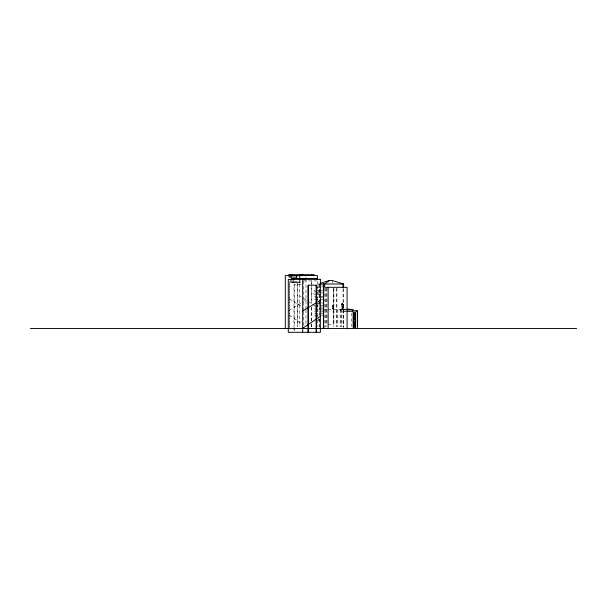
<?xml version="1.0" encoding="UTF-8"?>
<svg xmlns="http://www.w3.org/2000/svg" width="607" height="607" viewBox="0 0 607 607"><rect width="100%" height="100%" fill="white"/><g stroke="black" fill="none" stroke-linecap="round" stroke-linejoin="round"><path stroke-width="0.46" stroke-dasharray="3.04 2.28" d="M341.688 304.039L341.642 309.213L342.727 304.949L341.999 303.735L341.688 304.039L342.879 303.963L343.259 304.676L343.304 309.213M342.249 309.213L342.265 304.039L342.879 303.963M343.304 305.291L342.72 305.412L342.249 304.282M289 310.526L302.233 302.339M301.899 302.339L305.981 299.744M317.992 287.316L317.992 284.03L319.707 283.499M303.454 280.904L316.634 280.912M294.016 281.39L297.612 281.39M317.992 284.03L319.836 284.03M301.353 284.713L294 284.713L294 326.778M317.567 287.316L322.605 287.316M314.631 290.192L314.206 290.192L314.206 291.17L322.894 291.17M319.358 290.192L317.165 290.192L317.165 291.17M319.942 290.192L322.894 290.192M319.358 292.938L313.918 292.938L313.918 294.243L322.681 294.243M319.98 292.938L322.894 292.938M322.894 296.368L314.168 296.368L314.168 297.422L322.894 297.422M303.788 298.53L307.408 301.042M289.311 298.925L301.406 306.285M322.894 299.274L314.343 299.274L314.343 300.647M318.842 302.817L322.894 302.817M341.893 303.773L342.629 303.781M316.975 303.849L322.894 303.849M341.756 303.872L342.333 303.872M342.249 304.206L341.673 304.206L343.304 304.949L342.743 309.213L342.727 304.949M342.56 304.373L343.145 304.373M342.674 304.676L343.259 304.676M332.522 305.321L333.122 305.321M322.894 305.723L314.229 305.723L314.229 306.983L322.575 306.983M332.522 305.898L333.122 305.898M332.522 306.186L333.122 306.186M342.249 306.171L343.304 306.171M332.522 308.083L333.122 308.083M332.522 308.174L333.122 308.174M332.522 308.819L333.122 308.819M322.894 308.864L314.13 308.864L314.13 310.018L322.59 310.018M346.21 309.213L340.679 309.555M323.41 309.555L327.385 309.555M327.917 309.555L346.339 309.555M340.14 309.76L346.256 309.805M345.603 311.095L340.368 311.095L340.368 309.76M343.342 311.323L346.172 311.323M322.894 311.869L314.251 311.869L314.251 313.227L322.894 313.227M351.703 313.159L351.726 326.361M322.894 315.154L314.274 315.154L314.274 316.126L317.977 316.126M289.311 315.215L300.905 323.061M317.598 320.041L322.605 320.041M327.879 324.646L333.402 324.646L333.402 288.097M299.714 295.943L301.072 296.808M312.4 304.001L314.547 305.367M308.197 301.542L311.361 303.553L311.361 280.904M343.532 288.765L343.532 328.524M343.342 309.555L343.342 326.71M343.054 288.765L343.054 326.627M341.202 309.555L341.202 326.718M341.005 309.555L341.005 326.718M340.14 309.555L340.14 326.718M337.826 309.555L337.826 326.718M336.931 288.249L336.931 326.649M336.453 288.249L336.453 326.649M333.888 288.249L333.888 326.649M333.266 288.097L333.266 324.646M333.122 309.555L333.122 305.071L332.522 305.071L332.522 309.555M332.477 280.578L332.477 283.166M326.983 288.097L326.983 324.646M326.08 288.249L326.08 326.649M325.898 288.249L325.898 326.649M324.844 288.249L324.844 328.524M322.074 285.047L322.074 287.316M319.335 284.03L319.335 300.124M319.335 301.072L319.335 315.268M319.335 319.054L319.335 326.627M319.236 290.192L319.236 291.17M319.123 284.03L319.123 302.02M319.123 302.961L319.123 315.268M319.123 319.054L319.123 328.524M318.994 292.938L318.994 294.243M318.994 302.817L318.994 303.849M318.576 318.592L318.576 320.041M317.666 305.723L317.666 306.983M317.4 281.155L317.4 302.529M317.4 303.462L317.4 316.459M317.4 320.17L317.4 326.665M317.309 299.274L317.309 300.647M311.687 280.904L311.687 303.553M311.687 307.248L311.687 322.977M311.687 323.903L311.687 328.524M311.361 307.248L311.361 322.977M311.361 323.903L311.361 328.524M305.92 277.058L305.92 278.537M305.981 279.387L305.981 309.054M305.981 309.987L305.981 323.948M303.788 280.904L303.788 310.716M303.788 311.657L303.788 328.524M299.714 283.909L299.714 326.665M297.612 284.197L297.605 326.778M297.4 282.331L297.4 326.778M294.327 284.713L294.327 326.778M294.327 327.704L294.327 330.474M294 327.704L294 330.474M289.516 326.748L289.311 281.39L289.311 328.524"/><path stroke-width="0.91" d="M343.6 287.316L343.6 284.03L332.507 280.578L329.085 280.578L324.654 284.03L324.654 287.316L347.083 287.316L347.083 328.524M302.681 328.288L320.375 316.308M302.681 311.065L320.375 300.29M320.557 283.234L329.115 280.578M296.967 277.103L289.053 277.103L289.053 275.586M300.177 282.338L290.935 282.338L290.935 279.387M319.98 284.03L343.6 284.03M346.87 309.213L349.617 309.213L349.571 309.76M346.938 309.555L352.864 309.555L352.788 310.799M346.961 309.805L352.864 309.805M352.363 310.799L357.348 310.799L357.348 328.524M356.271 311.05L357.47 311.05L357.47 326.407M346.961 311.323L352.515 311.323L352.394 309.805M357.417 311.345L357.417 326.111M355.459 313.637L353.236 313.637L353.236 312.226L355.459 312.226L355.459 327.355L353.236 327.355L353.236 326.278L355.459 326.278M355.459 314.282L353.251 314.282L353.251 315.39L355.459 315.39M355.459 316.33L353.221 316.33L353.221 317.484L355.459 317.484M355.459 318.076L353.206 318.076L353.206 319.176L355.459 319.176M355.459 319.965L353.236 319.965L353.236 321.369L355.459 321.369M355.459 322.423L353.236 322.423L353.236 323.47L355.459 323.47M355.459 324.449L353.259 324.449L353.259 325.504L355.459 325.504M30.35 328.524L576.65 328.524M355.376 312.226L355.376 313.637M355.399 314.282L355.399 315.39M355.368 316.33L355.368 317.484M355.353 318.076L355.353 319.176M355.383 319.965L355.383 321.369M355.376 322.423L355.376 323.47M355.406 324.449L355.406 325.504M355.383 326.278L355.383 327.355M353.312 312.226L353.312 327.355M343.532 284.03L343.532 287.817M343.054 284.03L343.054 287.817M328.144 287.316L328.144 328.524M323.63 284.03L323.63 328.524M323.41 284.03L323.41 328.524M317.4 279.296L317.4 275.586L285.313 275.586L285.313 328.524M316.975 279.387L316.975 278.476L291.686 278.476L291.686 279.387M316.376 332.325L316.376 285.199L308.075 285.199L308.09 332.325M316.164 285.199L316.171 332.325M314.009 275.586L314.009 274.675L288.712 274.675L288.712 275.586M313.637 274.675L313.637 275.586M311.459 274.675L311.459 275.586M308.288 285.199L308.288 332.325M303.803 278.476L303.803 279.387M303.166 278.476L303.166 279.387M302.681 279.387L302.681 332.325M302.521 274.675L302.521 275.586M302.066 274.675L302.066 275.586M301.884 274.675L301.884 275.586M300.829 274.675L300.829 275.586M300.351 274.675L300.351 275.586M300.131 274.675L300.131 275.586M299.714 275.586L299.775 282.338M296.74 275.586L296.74 277.103M294.228 278.476L294.228 279.387M293.105 279.387L293.105 282.338M292.111 274.675L292.111 275.586M292.058 278.476L292.058 279.387M290.988 275.586L290.988 277.103M290.176 274.675L290.176 275.586M320.375 279.387L288.287 279.387L288.287 332.325L320.375 332.325L320.375 279.387"/></g></svg>
